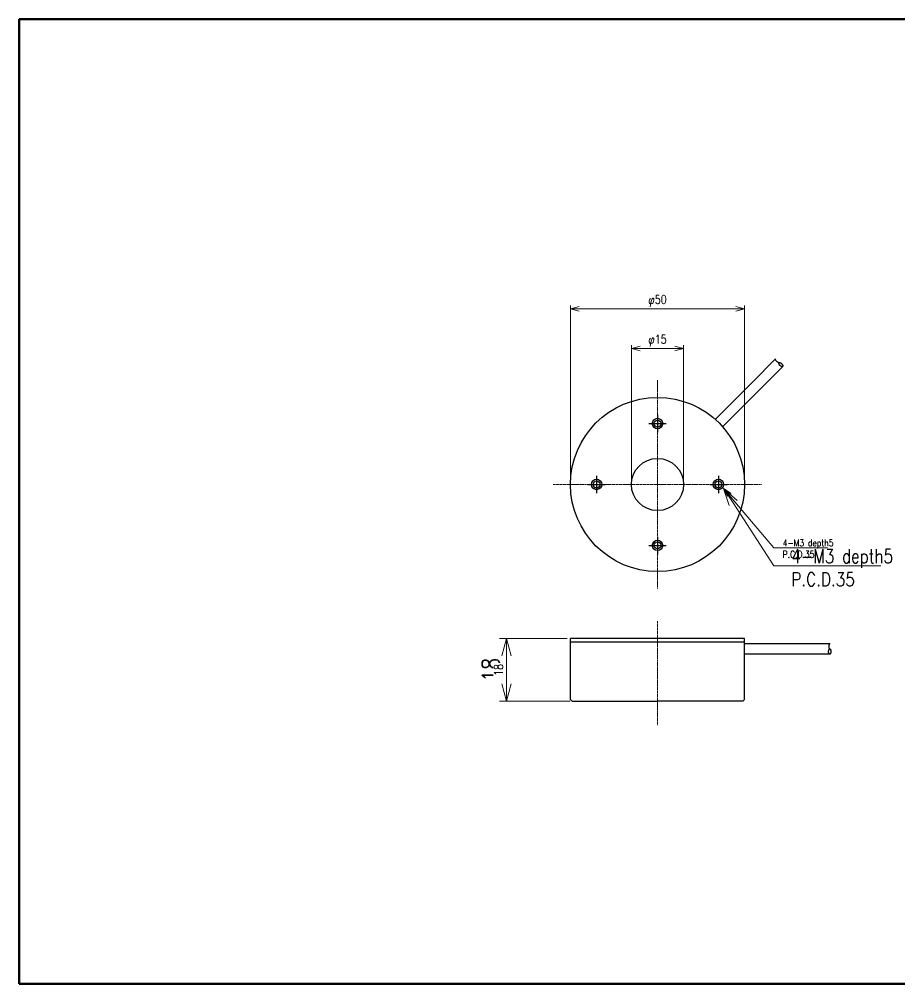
# Model space of a CAD drawing. Header units: millimetres. Extents: x 4 to 387, y 0 to 281.
# Drawn here: x 4 to 257, y 4 to 281 of the extents above; entities that cross this region are included whole.
import ezdxf
from ezdxf import colors
from ezdxf.entities.mleader import LeaderData, LeaderLine
from ezdxf.math import Vec2, Vec3

# ---------------------------------------------------------------- set-up
doc = ezdxf.new("R2010")
doc.units = ezdxf.units.MM
doc.linetypes.add('CENTER', pattern=[2, 1.25, -0.25, 0.25, -0.25])
doc.layers.get('0').update_dxf_attribs({"lineweight": 30})
doc.layers.get('Defpoints').update_dxf_attribs({"lineweight": 9})
for name, color, linetype, lineweight in [('2KD_寸法１', 7, 'Continuous', 15), ('2KD_寸法１ @ 1', 7, 'Continuous', 15), ('2KD_寸法１ @ 2', 7, 'Continuous', 15), ('AUX', 7, 'Continuous', 40)]:
    doc.layers.add(name, color=color, linetype=linetype, lineweight=lineweight)
doc.styles.get("Standard").update_dxf_attribs({"font": 'simplex.shx', "width": 0.8, "bigfont": 'extfont.shx'})
doc.dimstyles.new('KD-STD', dxfattribs={"dimscale": 0, "dimtxt": 2.5, "dimasz": 2.5, "dimexe": 1, "dimexo": 1, "dimgap": 1, "dimtad": 1, "dimdsep": 46, "dimtxsty": 'Standard', "dimblk": 'OPEN30', "dimcen": 0, "dimadec": 0, "dimazin": 0, "dimtfac": 1, "dimtmove": 0, "dimatfit": 3, "dimldrblk": 'OPEN30', "dimfxl": 1, "dimtfill": 1, "dimtolj": 1, "dimtzin": 0, "dimlwd": 15, "dimlwe": 15, "dimarcsym": 0})

# ---------------------------------------------------------------- blocks, each defined once
blk = doc.blocks.new('_Open30')
at = {"lineweight": -2}
for p, q in [((-1, 0.26794919), (0, 0)), ((0, 0), (-1, -0.26794919)), ((0, 0), (-1, 0))]:
    blk.add_line(p, q, dxfattribs=at)
blk = doc.blocks.new('*D69')
at = {"layer": '2KD_寸法１', "color": 0, "lineweight": 15}
for p, q in [((160.3985733761432, 103.1437297448754), (141.9837892650328, 103.1437297448754)), ((143.9837892650328, 98.14372974487544), (143.9837892650328, 90.14372974487544)), ((161.2947733761431, 85.14372974487542), (141.9837892650328, 85.14372974487544))]:
    blk.add_line(p, q, dxfattribs=at)
at = {"layer": 'Defpoints', "color": 0}
for p in [(162.3985733761432, 103.1437297448754), (143.9837892650328, 85.14372974487544), (163.2947733761431, 85.14372974487542)]:
    blk.add_point(p, dxfattribs=at)
at = {"layer": '2KD_寸法１', "color": 0, "lineweight": 15, "xscale": 5, "yscale": 5, "zscale": 5}
for p, rotation in [((143.9837892650328, 103.1437297448754), 90), ((143.9837892650328, 85.14372974487544), 270)]:
    blk.add_blockref('_Open30', p, dxfattribs=dict(at, rotation=rotation))
at = {"layer": '2KD_寸法１', "color": 0, "insert": (139.4837892650327, 94.14372974487546), "char_height": 5, "attachment_point": 5, "rotation": 90, "bg_fill": 3, "box_fill_scale": 1.1, "bg_fill_color": 9, "bg_fill_true_color": 13158600, "bg_fill_transparency": 4390986}
blk.add_mtext('\\A1;18', dxfattribs=at)
blk = doc.blocks.new('*D70')
at = {"layer": '2KD_寸法１', "color": 0, "lineweight": 15}
for p, q in [((161.3985733761432, 103.1437297448754), (142.9837892650328, 103.1437297448754)), ((143.9837892650328, 100.6437297448754), (143.9837892650328, 87.64372974487544)), ((162.2947733761431, 85.14372974487542), (142.9837892650328, 85.14372974487544))]:
    blk.add_line(p, q, dxfattribs=at)
at = {"layer": 'Defpoints', "color": 0}
for p in [(162.3985733761432, 103.1437297448754), (143.9837892650328, 85.14372974487544), (163.2947733761431, 85.14372974487542)]:
    blk.add_point(p, dxfattribs=at)
at = {"layer": '2KD_寸法１', "color": 0, "lineweight": 15, "xscale": 2.5, "yscale": 2.5, "zscale": 2.5}
for p, rotation in [((143.9837892650328, 103.1437297448754), 90), ((143.9837892650328, 85.14372974487544), 270)]:
    blk.add_blockref('_Open30', p, dxfattribs=dict(at, rotation=rotation))
at = {"layer": '2KD_寸法１', "color": 0, "insert": (141.7337892650328, 94.14372974487546), "char_height": 2.5, "attachment_point": 5, "rotation": 90, "bg_fill": 3, "box_fill_scale": 1.1, "bg_fill_color": 9, "bg_fill_true_color": 13158600, "bg_fill_transparency": 4391026}
blk.add_mtext('\\A1;18', dxfattribs=at)
blk = doc.blocks.new('A$C42E07930')
for p, q in [((49.99999999999993, 0), (0, 0)), ((0, -17.5), (0, 0)), ((49.99999999999993, -17.5), (49.99999999999993, 0)), ((0, -1), (49.99999999999993, -1)), ((64.99999999999991, -1.5), (49.99999999999993, -1.5)), ((74.59999999999997, -1.5), (64.99999999999991, -1.5)), ((64.99999999999991, -4.5), (49.99999999999993, -4.5)), ((74.59999999999997, -4.5), (64.99999999999991, -4.5)), ((0, -17.5), (0.500000000000057, -18)), ((0.500000000000057, -18), (25, -18)), ((49.49999999999993, -18), (25, -18)), ((49.99999999999993, -17.5), (49.49999999999993, -18))]:
    blk.add_line(p, q)
for points in [[(74.55000000000003, -3), (74.50659999999976, -2.988600015640258), (74.4645000000001, -2.954800009727478), (74.42500000000003, -2.899500012397766), (74.38930000000009, -2.824599981308096), (74.35850000000009, -2.732100009918326), (74.33350000000002, -2.625), (74.3151000000001, -2.506500005722045), (74.30379999999995, -2.380300045013424), (74.30000000000003, -2.25), (74.30379999999995, -2.119799971580504), (74.3151000000001, -1.993499994277954), (74.33350000000002, -1.875), (74.35850000000009, -1.767899990081786), (74.38930000000009, -1.675500035285948), (74.42500000000003, -1.600499987602461), (74.4645000000001, -1.545300006866455), (74.50659999999976, -1.511399984359965), (74.55000000000003, -1.5)], [(74.55000000000003, -4.5), (74.51510000000002, -4.497200012207031), (74.48049999999994, -4.488600015640257), (74.44650000000007, -4.474499940872306), (74.4131999999998, -4.454800009727478), (74.38100000000003, -4.429700016975289), (74.35000000000008, -4.399500012397767), (74.32059999999996, -4.364400029182433), (74.29290000000006, -4.324499964714049), (74.26719999999995, -4.280300021171568), (74.24359999999996, -4.232100009918212), (74.22230000000006, -4.180099964141843), (74.20359999999988, -4.125), (74.18749999999993, -4.066900014877318), (74.17410000000002, -4.006500005722045), (74.16360000000003, -3.944100022315977), (74.1561000000001, -3.880300045013426), (74.1515, -3.815400004386901), (74.15000000000003, -3.75), (74.1515, -3.684599995613325), (74.1561000000001, -3.619699954986685), (74.16360000000003, -3.555899977684247), (74.17410000000002, -3.493499994277951), (74.18749999999993, -3.433099985122792), (74.20359999999988, -3.375), (74.22230000000006, -3.319900035858152), (74.24359999999996, -3.267899990081787), (74.26719999999995, -3.21969997882843), (74.29290000000006, -3.175500035286061), (74.32059999999996, -3.135599970817564), (74.35000000000008, -3.100499987602345), (74.38100000000003, -3.070299983024823), (74.4131999999998, -3.045199990272521), (74.44650000000007, -3.025500059127806), (74.48049999999994, -3.011399984359853), (74.51510000000002, -3.002799987792968), (74.55000000000003, -3)], [(74.55000000000003, -3), (74.59340000000003, -3.011399984359853), (74.63550000000005, -3.045300006866455), (74.67499999999978, -3.100499987602345), (74.71070000000003, -3.175500035286061), (74.74150000000003, -3.267899990081787), (74.76649999999978, -3.375), (74.78490000000005, -3.493499994277951), (74.79619999999993, -3.619799971580504), (74.80000000000003, -3.75), (74.79619999999993, -3.880300045013426), (74.78490000000005, -4.006500005722045), (74.76649999999978, -4.125), (74.74150000000003, -4.232100009918212), (74.71070000000003, -4.324599981307982), (74.67499999999978, -4.399500012397767), (74.63550000000005, -4.454800009727478), (74.59340000000003, -4.488600015640257), (74.55000000000003, -4.5)]]:
    blk.add_lwpolyline(points)
blk = doc.blocks.new('A$C6C2C4DE4')
for p, q in [((33.95480000000004, 36.07480001449585), (27.16659999999996, 29.28659999370575)), ((36.07609999999994, 33.95350003242493), (29.28790000000009, 27.16530001163449)), ((27.16659999999996, 29.28659999370575), (16.55999999999977, 18.67999994754791)), ((29.28790000000009, 27.16530001163449), (18.68130000000002, 16.55869996547699)), ((0, 20), (0, 15)), ((-2.500000000000055, 17.5), (2.499999999999943, 17.5)), ((-19.99999999999994, 0), (-15.00000000000006, 0)), ((-17.5, 2.5), (-17.5, -2.499999999999884)), ((14.99999999999994, 0), (19.99999999999994, 0)), ((17.50000000000006, 2.5), (17.50000000000006, -2.499999999999884)), ((0, -14.99999999999988), (0, -20)), ((-2.500000000000055, -17.5), (2.499999999999943, -17.5))]:
    blk.add_line(p, q)
for points in [[(34.98010000000005, 34.97870004177094), (34.94130000000001, 34.95609998703003), (34.88770000000005, 34.95029997825624), (34.82059999999997, 34.96140003204347), (34.74240000000003, 34.98919999599458), (34.65520000000009, 35.03279995918274), (34.56180000000002, 35.09080004692079), (34.46499999999999, 35.16159999370575), (34.36780000000005, 35.24279999732971), (34.27290000000011, 35.33229994773865), (34.18360000000002, 35.42700004577637), (34.10230000000007, 35.5242999792099), (34.03150000000011, 35.62109994888306), (33.97340000000003, 35.71459996700287), (33.92990000000003, 35.80169999599458), (33.90209999999996, 35.87989997863771), (33.89100000000002, 35.94700002670288), (33.89680000000004, 36.00059998035408), (33.91939999999995, 36.03939998149872)], [(36.04069999999996, 33.91809999942779), (36.01410000000003, 33.895499944687), (35.98359999999997, 33.87699997425079), (35.94960000000011, 33.86300003528561), (35.91210000000007, 33.8532999753952), (35.87150000000003, 33.84829998016357), (35.82829999999996, 33.84769999980927), (35.78259999999995, 33.85179996490478), (35.73480000000001, 33.86039996147156), (35.68550000000011, 33.87349998950958), (35.63470000000013, 33.89090001583099), (35.58279999999996, 33.91260004043579), (35.53070000000007, 33.93830001354217), (35.47819999999996, 33.96800005435944), (35.4260000000001, 34.00119996070873), (35.37440000000009, 34.03799998760224), (35.32400000000013, 34.07780003547669), (35.27489999999995, 34.12049996852875), (35.2276, 34.16559994220711), (35.18239999999997, 34.21300005912758), (35.13979999999988, 34.26199996471405), (35.09990000000011, 34.31250000000011), (35.06320000000011, 34.3639999628067), (35.03000000000004, 34.41620004177071), (35.00030000000009, 34.46870005130768), (34.97459999999995, 34.5207999944687), (34.95289999999994, 34.57270002365112), (34.93550000000011, 34.6234999895097), (34.92239999999976, 34.67279994487774), (34.91370000000002, 34.72070002555847), (34.90969999999976, 34.76629996299744), (34.91029999999995, 34.80949997901916), (34.91529999999995, 34.85010004043579), (34.9249999999999, 34.88759994506836), (34.93899999999991, 34.92159998416902), (34.95739999999995, 34.95220005512237), (34.98010000000005, 34.97870004177094)], [(34.98010000000005, 34.97870004177094), (35.01880000000011, 35.00139999389649), (35.07260000000002, 35.00720000267029), (35.13949999999994, 34.99609994888306), (35.21790000000005, 34.96829998493172), (35.30490000000003, 34.92470002174377), (35.39830000000012, 34.86670005321503), (35.49510000000004, 34.79589998722076), (35.59240000000006, 34.71459996700288), (35.68720000000003, 34.62520003318787), (35.77659999999998, 34.5304000377655), (35.85790000000004, 34.43309998512268), (35.92870000000011, 34.33630001544953), (35.98669999999976, 34.24290001392364), (36.03040000000004, 34.15579998493195), (36.05810000000003, 34.07749998569489), (36.06929999999994, 34.01049995422376), (36.06339999999994, 33.95679998397827), (36.04069999999996, 33.91809999942779)]]:
    blk.add_lwpolyline(points)
for centre, radius in [((0, 0), 25), ((0, 17.5), 1.5), ((0, 17.5), 1), ((0, 0), 7.5), ((-17.5, 0), 1.5), ((-17.5, 0), 1), ((17.50000000000006, 0), 1.5), ((17.50000000000006, 0), 1), ((0, -17.5), 1.5), ((0, -17.5), 1)]:
    blk.add_circle(centre, radius)
blk = doc.blocks.new('*D71')
at = {"layer": '2KD_寸法１', "color": 0, "lineweight": 15}
for p, q in [((179.8947733761432, 148.3902222577474), (179.8947733761432, 187.4329581198674)), ((182.3947733761432, 186.4329581198674), (192.3947733761432, 186.4329581198674)), ((194.8947733761432, 148.3902222577474), (194.8947733761432, 187.4329581198674))]:
    blk.add_line(p, q, dxfattribs=at)
at = {"layer": 'Defpoints', "color": 0}
for p in [(194.8947733761432, 186.4329581198674), (179.8947733761432, 147.3902222577474), (194.8947733761432, 147.3902222577474)]:
    blk.add_point(p, dxfattribs=at)
at = {"layer": '2KD_寸法１', "color": 0, "lineweight": 15, "xscale": 2.5, "yscale": 2.5, "zscale": 2.5, "rotation": 180}
blk.add_blockref('_Open30', (179.8947733761432, 186.4329581198674), dxfattribs=at)
at = {"layer": '2KD_寸法１', "color": 0, "lineweight": 15, "xscale": 2.5, "yscale": 2.5, "zscale": 2.5}
blk.add_blockref('_Open30', (194.8947733761432, 186.4329581198674), dxfattribs=at)
at = {"layer": '2KD_寸法１', "color": 0, "insert": (187.3947733761432, 188.6829581198674), "char_height": 2.5, "attachment_point": 5, "bg_fill": 3, "box_fill_scale": 1.1, "bg_fill_color": 9, "bg_fill_true_color": 13158600, "bg_fill_transparency": 4456447}
blk.add_mtext('\\A1;φ15', dxfattribs=at)
blk = doc.blocks.new('*D72')
at = {"layer": '2KD_寸法１', "color": 0, "lineweight": 15}
for p, q in [((162.3947733761432, 148.3902222577474), (162.3947733761432, 198.8228987643795)), ((164.8947733761432, 197.8228987643795), (209.8947733761432, 197.8228987643795)), ((212.3947733761432, 148.3902222577474), (212.3947733761432, 198.8228987643795))]:
    blk.add_line(p, q, dxfattribs=at)
at = {"layer": 'Defpoints', "color": 0}
for p in [(212.3947733761432, 197.8228987643795), (162.3947733761432, 147.3902222577474), (212.3947733761432, 147.3902222577474)]:
    blk.add_point(p, dxfattribs=at)
at = {"layer": '2KD_寸法１', "color": 0, "lineweight": 15, "xscale": 2.5, "yscale": 2.5, "zscale": 2.5, "rotation": 180}
blk.add_blockref('_Open30', (162.3947733761432, 197.8228987643795), dxfattribs=at)
at = {"layer": '2KD_寸法１', "color": 0, "lineweight": 15, "xscale": 2.5, "yscale": 2.5, "zscale": 2.5}
blk.add_blockref('_Open30', (212.3947733761432, 197.8228987643795), dxfattribs=at)
at = {"layer": '2KD_寸法１', "color": 0, "insert": (187.3947733761432, 200.0728987643796), "char_height": 2.5, "attachment_point": 5, "bg_fill": 3, "box_fill_scale": 1.1, "bg_fill_color": 9, "bg_fill_true_color": 13158600, "bg_fill_transparency": 4390966}
blk.add_mtext('\\A1;φ50', dxfattribs=at)
blk = doc.blocks.new('*U73')
at = {"layer": '2KD_寸法１ @ 1'}
ml = blk.add_multileader_mtext('Standard', dxfattribs=at)
ml.set_content('4-M3 depth5\\PP.C.D.35', color=256)
ml.set_leader_properties()
ml.set_arrow_properties(name='OPEN30')
ml.build(insert=Vec2(0, 0))
ml.multileader.update_dxf_attribs({"text_left_attachment_type": 6, "text_right_attachment_type": 6, "dogleg_length": 1.5, "arrow_head_size": 2.5})
ctx = ml.context
ctx.base_point, ctx.char_height, ctx.arrow_head_size, ctx.landing_gap_size, ctx.plane_origin = Vec3(222.3614802084036, 129.2244325411818), 2, 2.5, 1, Vec3(209.8062686307474, 138.9552057722338)
ctx.left_attachment, ctx.right_attachment = 6, 6
notes = []
notes.append((ctx, [(0, (1, 1, 0), (220.8614802084036, 129.2244325411818), (1, 0), 1.5, [(0, [(206.4059710676264, 146.2699106162725)], 0, [])])]))
ctx.mtext.insert, ctx.mtext.flow_direction = Vec3(223.3614802084036, 131.6244325411818), 5
at = {"layer": '2KD_寸法１ @ 2'}
ml = blk.add_multileader_mtext('Standard', dxfattribs=at)
ml.set_content('4-M3 depth5\\PP.C.D.35', color=256)
ml.set_leader_properties()
ml.set_arrow_properties(name='OPEN30')
ml.build(insert=Vec2(0, 0))
ml.multileader.update_dxf_attribs({"text_left_attachment_type": 6, "text_right_attachment_type": 6, "dogleg_length": 1.5, "arrow_head_size": 5, "scale": 2})
ctx = ml.context
ctx.base_point, ctx.scale, ctx.arrow_head_size, ctx.plane_origin = Vec3(223.8614802084036, 124.0107012689507), 2, 5, Vec3(209.8062686307474, 138.9552057722338)
ctx.left_attachment, ctx.right_attachment = 6, 6
notes.append((ctx, [(0, (1, 1, 0), (220.8614802084036, 124.0107012689507), (1, 0), 3, [(0, [(206.4059710676264, 146.2699106162725)], 0, [])])]))
ctx.mtext.insert, ctx.mtext.flow_direction = Vec3(225.8614802084036, 128.8107012689505), 5
for ctx, leaders in notes:
    for number, flags, end, landing, length, lines in leaders:
        leader = LeaderData()
        leader.index, (leader.has_last_leader_line, leader.has_dogleg_vector, leader.attachment_direction) = number, flags
        leader.last_leader_point, leader.dogleg_vector, leader.dogleg_length = Vec3(end), Vec3(landing), length
        for number, points, colour, breaks in lines:
            line = LeaderLine()
            line.index, line.vertices, line.color, line.breaks = number, Vec3.list(points), colors.encode_raw_color(colour), breaks
            leader.lines.append(line)
        ctx.leaders.append(leader)
blk = doc.blocks.new('*U74')
at = {"layer": '2KD_寸法１ @ 2'}
dim = blk.add_linear_dim(base=(143.9837892650328, 85.14372974487544), p1=(162.3985733761432, 103.1437297448754), p2=(163.2947733761431, 85.14372974487542), angle=90, dimstyle='KD-STD', override={"dimscale": 2, "dimtix": 0, "dimtofl": 1, "dimtmove": 0, "dimatfit": 3}, dxfattribs=at)
dim.commit()
dim.dimension.update_dxf_attribs({"geometry": '*D69', "text_midpoint": (139.4837892650327, 94.14372974487546)})
at = {"layer": '2KD_寸法１ @ 1'}
dim = blk.add_linear_dim(base=(143.9837892650328, 85.14372974487544), p1=(162.3985733761432, 103.1437297448754), p2=(163.2947733761431, 85.14372974487542), angle=90, dimstyle='KD-STD', override={"dimscale": 1, "dimtix": 0, "dimtofl": 1, "dimtmove": 0, "dimatfit": 3}, dxfattribs=at)
dim.commit()
dim.dimension.update_dxf_attribs({"geometry": '*D70', "text_midpoint": (141.7337892650328, 94.14372974487546)})

msp = doc.modelspace()

# ---------------------------------------------------------------- linework, layer by layer
at = {"layer": '2KD_寸法１', "color": 2, "linetype": 'CENTER', "ltscale": 0.5}
for p, q in [((187.3947733761432, 177.3902222577474), (187.3947733761432, 117.3902222577474)), ((157.3947733761431, 147.3902222577474), (217.3947733761433, 147.3902222577474)), ((187.3947733761432, 108.1475297793984), (187.3947733761432, 78.14752977939844))]:
    msp.add_line(p, q, dxfattribs=at)
at = {"layer": 'AUX', "lineweight": 70}
msp.add_lwpolyline([(3.999999758280865, 4.000000249163575), (386.9999997582809, 4.000000249163575), (386.9999997582809, 281.0000002491635), (3.999999758280865, 281.0000002491635)], close=True, dxfattribs=at)

# ---------------------------------------------------------------- block references
msp.add_blockref('A$C6C2C4DE4', (187.3947733761432, 147.3902222577474))
at = {"layer": '2KD_寸法１'}
msp.add_blockref('*U73', (0, 0), dxfattribs=at)

# ---------------------------------------------------------------- next in the draw order: block references
msp.add_blockref('*U74', (0, 0), dxfattribs=at)

# ---------------------------------------------------------------- next in the draw order: dimensions: what is measured, and where the dimension line sits
at = {"layer": '2KD_寸法１ @ 1'}
dim = msp.add_linear_dim(base=(194.8947733761432, 186.4329581198674), p1=(179.8947733761432, 147.3902222577474), p2=(194.8947733761432, 147.3902222577474), text='φ<>', dimstyle='KD-STD', override={"dimscale": 1, "dimtix": 0, "dimtofl": 1, "dimtmove": 0, "dimatfit": 3}, dxfattribs=at)
dim.commit()
dim.dimension.update_dxf_attribs({"geometry": '*D71', "text_midpoint": (187.3947733761432, 188.6829581198674)})

# ---------------------------------------------------------------- next in the draw order: block references
msp.add_blockref('A$C42E07930', (162.3947733761432, 103.1475297793984))

# ---------------------------------------------------------------- next in the draw order: dimensions: what is measured, and where the dimension line sits
dim = msp.add_linear_dim(base=(212.3947733761432, 197.8228987643795), p1=(162.3947733761432, 147.3902222577474), p2=(212.3947733761432, 147.3902222577474), text='φ<>', dimstyle='KD-STD', override={"dimscale": 1, "dimtix": 0, "dimtofl": 1, "dimtmove": 0, "dimatfit": 3}, dxfattribs=at)
dim.commit()
dim.dimension.update_dxf_attribs({"geometry": '*D72', "text_midpoint": (187.3947733761432, 200.0728987643796)})

doc.saveas('drawing.dxf')
